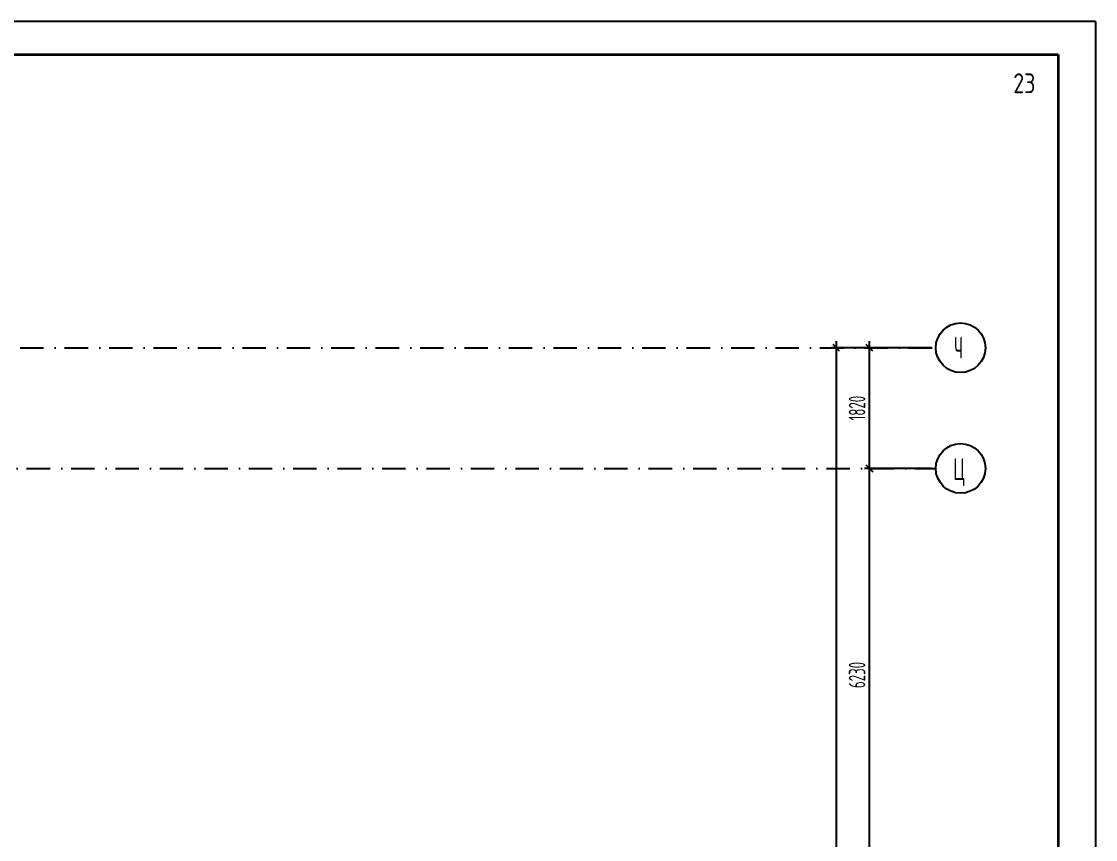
# Model space of a CAD drawing. Extents: x -1560602 to 321118, y -2308202 to -430103.
# Drawn here: x -1492646 to -1476440, y -2246880 to -2234544 of the extents above; entities that cross this region are included whole.
import ezdxf
from ezdxf.enums import TextEntityAlignment as Align

# ---------------------------------------------------------------- set-up
doc = ezdxf.new("R2010")
doc.units = 0
doc.header["$MEASUREMENT"] = 0
doc.header["$PDSIZE"] = -5
doc.linetypes.add('Dot & Dashed', pattern=[670.277762, 352.777767, -176.388884, 0, -141.111112])
doc.linetypes.add('Штрихпунктирная', pattern=[0.670278, 0.352778, -0.176389, 0, -0.141111])
doc.layers.get('0').update_dxf_attribs({"color": 255, "linetype": 'CONTINUOUS'})
doc.layers.get('Defpoints').update_dxf_attribs({"linetype": 'CONTINUOUS'})
for name, color, linetype in [('ALL', 255, 'CONTINUOUS'), ('Оси', 253, 'Dot & Dashed'), ('отделка', 240, 'CONTINUOUS')]:
    doc.layers.add(name, color=color, linetype=linetype)
doc.styles.add('GOST 2.304', font='CS_Gost2304.shx', dxfattribs={"width": 0.7})
doc.styles.get("Standard").update_dxf_attribs({"font": 'spds.shx', "width": 0.7, "height": 250})
doc.dimstyles.new('SPDS', dxfattribs={"dimscale": 100, "dimtxt": 2.5, "dimasz": 1, "dimexe": 0.75, "dimexo": 0.625, "dimtad": 1, "dimdec": 0, "dimtxsty": 'GOST 2.304', "dimblk": 'OBLIQUE', "dimcen": 2.5, "dimdle": 1, "dimadec": 0, "dimazin": 2, "dimtfac": 0.75, "dimtdec": 0, "dimtmove": 0, "dimatfit": 0, "dimfxl": 1, "dimtolj": 1, "dimarcsym": 1})

# ---------------------------------------------------------------- blocks, each defined once
blk = doc.blocks.new('ARROWHEAD_6')
at = {"color": 0, "linetype": 'Continuous', "lineweight": 0}
for p, q in [((0, 0), (-1, 0)), ((-0.5, -0.5), (0.5, 0.5))]:
    blk.add_line(p, q, dxfattribs=at)
blk = doc.blocks.new('_Oblique')
at = {"color": 0, "linetype": 'ByBlock', "lineweight": -2}
blk.add_line((-0.5, -0.5), (0.5, 0.5), dxfattribs=at)
blk = doc.blocks.new('*D233')
at = {"layer": 'Defpoints', "color": 0, "transparency": 16777216}
for p in [(-1479851, -2241284), (-1478851, -2241284), (-1478851, -2247514)]:
    blk.add_point(p, dxfattribs=at)
at = {"layer": 'отделка', "color": 0, "lineweight": -2, "transparency": 16777216}
for p, q in [((-1478913, -2241284), (-1479926, -2241284)), ((-1479851, -2247614), (-1479851, -2241184)), ((-1478913, -2247514), (-1479926, -2247514))]:
    blk.add_line(p, q, dxfattribs=at)
at = {"layer": 'отделка', "color": 0, "lineweight": -2, "transparency": 16777216, "xscale": 100, "yscale": 100, "zscale": 100}
for p, rotation in [((-1479851, -2241284), 90), ((-1479851, -2247514), 270)]:
    blk.add_blockref('_Oblique', p, dxfattribs=dict(at, rotation=rotation))
at = {"layer": 'отделка', "color": 0, "transparency": 16777216, "insert": (-1480038, -2244399), "char_height": 250, "attachment_point": 5, "rotation": 90, "style": 'GOST 2.304'}
blk.add_mtext('\\A1;6230', dxfattribs=at)
blk = doc.blocks.new('*D234')
at = {"layer": 'Defpoints', "color": 0, "transparency": 16777216}
for p in [(-1479851, -2239464), (-1478851, -2239464), (-1478851, -2241284)]:
    blk.add_point(p, dxfattribs=at)
at = {"layer": 'отделка', "color": 0, "lineweight": -2, "transparency": 16777216}
for p, q in [((-1479851, -2241384), (-1479851, -2239364)), ((-1478913, -2239464), (-1479926, -2239464)), ((-1478913, -2241284), (-1479926, -2241284))]:
    blk.add_line(p, q, dxfattribs=at)
at = {"layer": 'отделка', "color": 0, "lineweight": -2, "transparency": 16777216, "xscale": 100, "yscale": 100, "zscale": 100}
for p, rotation in [((-1479851, -2239464), 90), ((-1479851, -2241284), 270)]:
    blk.add_blockref('_Oblique', p, dxfattribs=dict(at, rotation=rotation))
at = {"layer": 'отделка', "color": 0, "transparency": 16777216, "insert": (-1480038, -2240374), "char_height": 250, "attachment_point": 5, "rotation": 90, "style": 'GOST 2.304'}
blk.add_mtext('\\A1;1820', dxfattribs=at)
blk = doc.blocks.new('*D237')
at = {"layer": 'Defpoints', "color": 0, "transparency": 16777216}
for p in [(-1480351, -2239464), (-1479851, -2239464), (-1478851, -2290924)]:
    blk.add_point(p, dxfattribs=at)
at = {"layer": 'отделка', "color": 0, "lineweight": -2, "transparency": 16777216}
for p, q in [((-1480351, -2291024), (-1480351, -2239364)), ((-1479913, -2239464), (-1480426, -2239464)), ((-1478913, -2290924), (-1480426, -2290924))]:
    blk.add_line(p, q, dxfattribs=at)
at = {"layer": 'отделка', "color": 0, "lineweight": -2, "transparency": 16777216, "xscale": 100, "yscale": 100, "zscale": 100}
for p, rotation in [((-1480351, -2239464), 90), ((-1480351, -2290924), 270)]:
    blk.add_blockref('_Oblique', p, dxfattribs=dict(at, rotation=rotation))
at = {"layer": 'отделка', "color": 0, "transparency": 16777216, "insert": (-1480538, -2265194), "char_height": 250, "attachment_point": 5, "rotation": 90, "style": 'GOST 2.304'}
blk.add_mtext('\\A1;51460', dxfattribs=at)

msp = doc.modelspace()

# ---------------------------------------------------------------- linework, layer by layer
at = {"color": 0, "lineweight": 35, "ltscale": 100}
for p, q in [((-1558501.6, -2235044.1), (-1477001.6, -2235044.1)), ((-1477001.6, -2235044.1), (-1477001.6, -2307671.1))]:
    msp.add_line(p, q, dxfattribs=at)
at = {"layer": 'Defpoints', "color": 0, "linetype": 'Continuous', "ltscale": 100}
for q in [(-1560601.6, -2234544.1), (-1476440.2, -2308202.4)]:
    msp.add_line((-1476440.2, -2234544.1), q, dxfattribs=at)
at = {"layer": 'Оси', "color": 0, "linetype": 'Штрихпунктирная', "lineweight": -3, "ltscale": 1000}
for p, q in [((-1556351.1, -2239463.9), (-1478850.7, -2239463.9)), ((-1505305.6, -2241283.9), (-1478850.7, -2241283.9))]:
    msp.add_line(p, q, dxfattribs=at)
at = {"layer": 'Оси', "color": 0, "linetype": 'Continuous', "ltscale": 100}
for centre in [(-1478475.7, -2239463.9), (-1478475.7, -2241283.9)]:
    msp.add_circle(centre, 375, dxfattribs=at)

# ---------------------------------------------------------------- block references
at = {"layer": 'Оси', "color": 0, "xscale": 0.1425, "yscale": 0.1425, "zscale": 0.1425, "rotation": 90}
msp.add_blockref('ARROWHEAD_6', (-1479225.7, -2239463.9), dxfattribs=at)

# ---------------------------------------------------------------- texts
at = {"layer": 'ALL', "color": 0, "ltscale": 3}
msp.add_text('23', height=300, dxfattribs=at).set_placement((-1477514.2, -2235475.8, 0), align=Align.MIDDLE_CENTER)
at = {"layer": 'Оси', "color": 0, "linetype": 'Continuous', "width": 0.7}
for s, p in [('Ч', (-1478573.9, -2239627.1)), ('Ц', (-1478585.5, -2241460.4))]:
    msp.add_text(s, height=330, dxfattribs=at).set_placement(p)

# ---------------------------------------------------------------- dimensions: what is measured, and where the dimension line sits
at = {"layer": 'отделка', "color": 0}
for base, p1, p2, picture, middle in [((-1480350.7, -2239463.9), (-1478850.7, -2290923.9), (-1479850.7, -2239463.9), '*D237', (-1480538.2, -2265193.9)), ((-1479850.7, -2239463.9), (-1478850.7, -2241284), (-1478850.7, -2239463.9), '*D234', (-1480038.2, -2240373.9)), ((-1479850.7, -2241284), (-1478850.7, -2247513.9), (-1478850.7, -2241284), '*D233', (-1480038.2, -2244398.9))]:
    dim = msp.add_linear_dim(base=base, p1=p1, p2=p2, angle=90, dimstyle='SPDS', override={"dimscale": 100, "dimlfac": 1, "dimtxsty": 'GOST 2.304', "dimtolj": 1}, dxfattribs=at)
    dim.commit()
    dim.dimension.update_dxf_attribs({"geometry": picture, "text_midpoint": middle})

doc.saveas('drawing.dxf')
